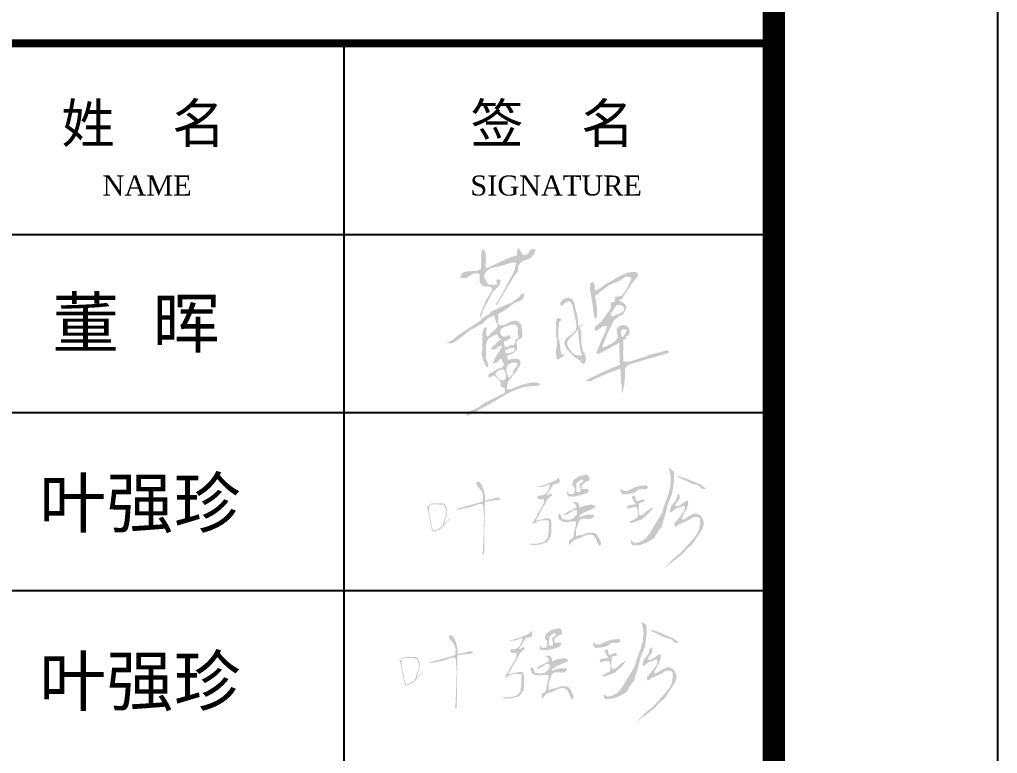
# Model space of a CAD drawing. Extents: x 962303 to 1579583, y -174742 to 224716.
# Drawn here: x 1404262 to 1408633, y 150000 to 153280 of the extents above; entities that cross this region are included whole.
import ezdxf

# ---------------------------------------------------------------- set-up
doc = ezdxf.new("R2010")
doc.units = 0
doc.header["$LTSCALE"] = 1000
doc.header["$MEASUREMENT"] = 0
for name, color, linetype in [('HATCH', 254, 'Continuous'), ('PUB_TEXT', 7, 'Continuous'), ('PUB_TITLE', 4, 'Continuous')]:
    doc.layers.add(name, color=color, linetype=linetype)
doc.styles.add('GHF', font='times.ttf')
doc.styles.add('STYLE1', font='simhei.ttf', dxfattribs={"width": 0.8})

msp = doc.modelspace()

# ---------------------------------------------------------------- hatches: boundary and pattern name
at = {"layer": 'HATCH'}
h = msp.add_hatch(color=256, dxfattribs=at)
h.paths.add_polyline_path([(1406949.9, 151877.2), (1406955.8, 151858.8), (1406970.3, 151876.5), (1406976.9, 151892), (1406962.4, 151896.2), (1406953, 151890.6)], flags=16)
h.paths.add_polyline_path([(1406946.2, 152004), (1406930.9, 152004.6), (1406915, 151978.8), (1406905, 151965.2), (1406905, 151956.4), (1406913.8, 151954), (1406922, 151957.6), (1406932.9, 151962.2), (1406943.8, 151965.2), (1406957.4, 151974), (1406963.8, 151977.6), (1406963.8, 151991.1), (1406962.1, 151997)], flags=16)
h.paths.add_polyline_path([(1406848.2, 152073.3), (1406835.6, 152068.9), (1406831.8, 152098.2), (1406823.7, 152107.5), (1406813.8, 152100.6), (1406811.9, 152072.7), (1406816.3, 152049.7), (1406821.3, 152018.6), (1406825.6, 151993.7), (1406829.3, 151962), (1406833.1, 151943.3), (1406841.2, 151945.2), (1406843.7, 151959.5), (1406843.7, 151983.7), (1406841.8, 152001.8), (1406838.7, 152026), (1406834.9, 152039.1), (1406835.6, 152045.9), (1406900.9, 152095), (1406948.2, 152114.3), (1406973.1, 152131.7), (1406998, 152126.8), (1406989.9, 152102.5), (1406970, 152066.4), (1406953.2, 152044.7), (1406924.6, 152040.3), (1406922.1, 152017.9), (1406907.8, 152016.1), (1406904.6, 152001.1), (1406906.5, 151991.8), (1406882.2, 151956.4), (1406861.7, 151929), (1406834.9, 151907.2), (1406831.2, 151891.7), (1406842.4, 151889.2), (1406867.9, 151907.9), (1406887.8, 151911), (1406885.4, 151896.1), (1406843.7, 151800.3), (1406839.9, 151786.6), (1406854.2, 151786.6), (1406942.6, 151834.5), (1406945.7, 151736.7), (1406884.1, 151711.6), (1406803.8, 151672.9), (1406793.6, 151668), (1406803.2, 151663.9), (1406817.7, 151664.8), (1406862.9, 151687), (1406948, 151720.4), (1406951.1, 151660.7), (1406957, 151607.7), (1406964.8, 151645.3), (1406969.1, 151690.7), (1406969.1, 151721.2), (1406983.3, 151736.8), (1407046.4, 151756), (1407125.3, 151778.7), (1407158.6, 151787.9), (1407167.2, 151792.9), (1407160.1, 151799.3), (1407147.3, 151799.3), (1407123.8, 151792.2), (1407081.2, 151782.9), (1407057.8, 151773), (1407029.4, 151763.8), (1406999.6, 151753.8), (1406986.8, 151751), (1406961.2, 151750.3), (1406960.2, 151789.3), (1406961.2, 151826.9), (1406959.8, 151844), (1406971.2, 151852.5), (1406974.7, 151865.9), (1406984.7, 151868.1), (1406989.6, 151881.6), (1406988.2, 151897.9), (1406977.6, 151910.6), (1406962.7, 151914.9), (1406955.6, 151914.9), (1406945.6, 151910.6), (1406930.7, 151897.2), (1406933.6, 151878), (1406936.4, 151865.9), (1406936.4, 151856.7), (1406923.6, 151841.8), (1406906.6, 151830.5), (1406881.7, 151817.7), (1406868.2, 151813.4), (1406870.4, 151827.6), (1406897, 151891.3), (1406909.2, 151913.8), (1406918.9, 151934.5), (1406946, 151956.1), (1406959.4, 151961.1), (1406969.5, 151978.5), (1406975.9, 151997), (1406968.4, 152007.4), (1406958.5, 152016.1), (1406941.7, 152023), (1406956.2, 152034), (1406968.2, 152053), (1406986.2, 152079.9), (1407001.7, 152103.3), (1407010.6, 152114.5), (1407022.3, 152126.7), (1407026.5, 152136), (1407026.5, 152143.5), (1407019.4, 152151), (1407004, 152152.4), (1406981.1, 152149.1), (1406964.2, 152141.6), (1406947.4, 152134.2), (1406917.9, 152118.3), (1406901.1, 152108.4), (1406878.7, 152095.4), (1406859.9, 152081.8)])
h.paths.add_polyline_path([(1406758, 151896.3), (1406750.8, 151883.6), (1406730.1, 151863), (1406719.1, 151852), (1406711.4, 151839.9), (1406711.4, 151827.3), (1406715.8, 151814.1), (1406726.1, 151800.1), (1406733.7, 151789.7), (1406745.8, 151782.8), (1406765.2, 151778), (1406773.3, 151778), (1406774.4, 151783.8), (1406768.9, 151803.9), (1406767.5, 151813.4), (1406764.5, 151832.7), (1406763.5, 151838.5), (1406763.5, 151846.3), (1406761.8, 151858.2), (1406759.7, 151875.2), (1406759.7, 151885.8)], flags=16)
h.paths.add_polyline_path([(1406682.8, 151998.8), (1406688.4, 152002.7), (1406707.5, 152018.2), (1406721.9, 152021.3), (1406733.8, 152001.7), (1406742.1, 151963), (1406751.3, 151919.7), (1406751.3, 151904.7), (1406747.5, 151889.9), (1406732.9, 151875.6), (1406705.4, 151855.2), (1406696.6, 151832), (1406707.5, 151806.7), (1406729.2, 151784.6), (1406747.7, 151768.1), (1406769.9, 151754.1), (1406773.3, 151745.2), (1406784.6, 151741.4), (1406791.7, 151747.7), (1406794.2, 151763.5), (1406793, 151774.8), (1406788, 151786), (1406781.7, 151795.6), (1406777.5, 151810.2), (1406775, 151821.9), (1406773.8, 151835.2), (1406773.3, 151848.6), (1406773.3, 151866.5), (1406773.3, 151881.9), (1406769.2, 151897.3), (1406765.8, 151902.4), (1406774.2, 151910.7), (1406788.8, 151925.9), (1406768.6, 151911.4), (1406759.5, 151906.7), (1406759.2, 151927.4), (1406755, 151960.3), (1406749.6, 151977), (1406744.6, 152000.7), (1406742.1, 152013.3), (1406734.2, 152029.6), (1406717.4, 152036.9), (1406697.7, 152032.6), (1406691.2, 152028.8), (1406680.9, 152018.5), (1406679, 152007.5)])
h.paths.add_polyline_path([(1406676.2, 151838.8), (1406683.3, 151783.6), (1406694.6, 151785.7), (1406694.6, 151776.5), (1406680.3, 151766.7), (1406664.9, 151759.6), (1406661.8, 151771.8), (1406659.3, 151797.9), (1406664.9, 151827.6), (1406664.4, 151849.1), (1406660.8, 151865.9), (1406660.3, 151900.2), (1406660.3, 151924.8), (1406661.8, 151941.1), (1406672.1, 151946.2), (1406682.8, 151942.7), (1406680.8, 151931.4), (1406673.1, 151925.3), (1406673.1, 151910.9), (1406671.1, 151898.2), (1406670.5, 151875.1), (1406671.1, 151854.2)])
h.paths.add_polyline_path([(1406459.4, 151687.4), (1406452.5, 151679), (1406445.9, 151683.3), (1406444, 151689.6), (1406441.8, 151696.4), (1406439.6, 151703), (1406438.5, 151709.4), (1406438.5, 151713.9), (1406439.1, 151720.8), (1406440.1, 151725.7), (1406443.1, 151732.1), (1406445.5, 151735.9), (1406451, 151739.8), (1406456.9, 151743.2), (1406462.8, 151745.5), (1406474.2, 151746.4), (1406477.4, 151746.4), (1406482.4, 151745.1), (1406485.3, 151743.6), (1406488.4, 151738.3), (1406486.3, 151733.5), (1406483.5, 151727.8), (1406478.4, 151722.8), (1406473.4, 151716.5), (1406468.4, 151706.5), (1406468.4, 151700.1), (1406467.3, 151695.3)], flags=16)
h.paths.add_polyline_path([(1406431, 151709.4), (1406426, 151716), (1406409.5, 151714.7), (1406402.3, 151709.4), (1406394.8, 151705), (1406390.1, 151700), (1406392, 151690.4), (1406395.7, 151684.7), (1406401.6, 151676.3), (1406410.1, 151670.4), (1406425.4, 151666.6), (1406430.7, 151670.1), (1406435.4, 151677.6), (1406436.3, 151687.2), (1406435.7, 151696.3)], flags=16)
h.paths.add_polyline_path([(1406462.5, 151812.1), (1406454.6, 151810.7), (1406440.9, 151805.8), (1406434.3, 151802.3), (1406433.5, 151796.8), (1406435.1, 151788.3), (1406443.9, 151787.2), (1406454, 151789.4), (1406465.2, 151793.5), (1406474.8, 151800.9), (1406475.7, 151809.7), (1406470.4, 151812.9)], flags=16)
h.paths.add_polyline_path([(1406428.1, 151862.1), (1406425.9, 151864.1), (1406416.6, 151867.3), (1406409.6, 151880.4), (1406412.4, 151888.3), (1406419, 151900.9), (1406435.3, 151908.3), (1406453, 151914.4), (1406465.6, 151916.7), (1406479.5, 151915.9), (1406485.2, 151910.1), (1406490.8, 151902.2), (1406489.3, 151890.4), (1406489.3, 151878.7), (1406491.2, 151868.9), (1406491.7, 151861.2), (1406491, 151856.9), (1406483.8, 151851.8), (1406479.7, 151845.8), (1406477.8, 151839.4), (1406475.9, 151832.6), (1406473.7, 151827.8), (1406471.3, 151823.3), (1406458.8, 151826.2), (1406457.2, 151826.2), (1406444.4, 151816.1), (1406438.2, 151816.1), (1406432.4, 151817.5), (1406429.3, 151824), (1406427.2, 151830.7), (1406427.6, 151836.7), (1406430, 151843), (1406433.2, 151843), (1406446.8, 151849), (1406450.7, 151851.6), (1406456.1, 151855.3), (1406456, 151859.7), (1406455.5, 151863.3), (1406453.1, 151868.1), (1406449.7, 151868.4), (1406446.1, 151868.4), (1406440.8, 151866.5), (1406433.6, 151862.1)], flags=16)
h.paths.add_polyline_path([(1406327.5, 151943.5), (1406324.3, 151935.6), (1406225.2, 151870.3), (1406198.8, 151848.5), (1406169.7, 151834.6), (1406196.2, 151832), (1406239.1, 151861.7), (1406273.5, 151889.4), (1406333.6, 151922.4), (1406354.7, 151944.2), (1406381.2, 151956.1), (1406384.5, 151956.1), (1406393.7, 151923.8), (1406401, 151912.5), (1406390.4, 151895.4), (1406366.6, 151876.2), (1406357.4, 151864.3), (1406351.4, 151863.7), (1406347.5, 151880.2), (1406350.8, 151895.4), (1406348.1, 151905.9), (1406336.9, 151898), (1406330.3, 151875.6), (1406330.3, 151853.1), (1406330.3, 151827.4), (1406331, 151805.6), (1406327, 151788.4), (1406333.6, 151756.1), (1406350.8, 151725.7), (1406356.7, 151725.7), (1406357.4, 151738.9), (1406351.4, 151753.4), (1406347.5, 151767.9), (1406346.8, 151792.4), (1406346.8, 151805.6), (1406346.8, 151829.3), (1406352.8, 151843.9), (1406361.3, 151855.7), (1406380.5, 151866.3), (1406395.7, 151874.2), (1406399.1, 151867.7), (1406402.9, 151860.4), (1406408.3, 151853.8), (1406413.5, 151852.4), (1406406.3, 151845.2), (1406397, 151836.6), (1406387.8, 151826.7), (1406373.2, 151815.5), (1406368, 151806.9), (1406387.1, 151803.6), (1406401, 151816.8), (1406418.2, 151824.1), (1406418.2, 151818.1), (1406404.3, 151792.4), (1406395.7, 151781.8), (1406385.8, 151763.3), (1406379.8, 151750.8), (1406377.2, 151742.2), (1406395.7, 151746.8), (1406410.9, 151763.3), (1406415.5, 151763.3), (1406428.1, 151738.9), (1406419.5, 151724.4), (1406409.9, 151722.3), (1406391.6, 151714.3), (1406370.6, 151701), (1406363.4, 151698.7), (1406356.5, 151688), (1406359.6, 151680), (1406368.7, 151681.2), (1406379.8, 151688.4), (1406383.6, 151690.3), (1406393.9, 151678.9), (1406406.5, 151668.2), (1406412.2, 151659), (1406412.2, 151641.1), (1406422.9, 151635.4), (1406429.6, 151632.8), (1406433.9, 151620.8), (1406428.6, 151610.7), (1406333.3, 151562.4), (1406316.8, 151548.1), (1406281.3, 151532.3), (1406261, 151520.2), (1406261, 151507.4), (1406291.1, 151521.7), (1406368.8, 151563.9), (1406424.6, 151597.1), (1406443.4, 151608.4), (1406463.8, 151617.4), (1406487.9, 151628), (1406506.7, 151634), (1406518.8, 151638.5), (1406524.1, 151638.5), (1406558.7, 151642.3), (1406584.4, 151643), (1406588.4, 151647.1), (1406587, 151653.3), (1406580.2, 151655.7), (1406571.1, 151657.6), (1406559, 151658.4), (1406550.9, 151657.8), (1406530.4, 151653.5), (1406519.3, 151650.1), (1406513.4, 151648.9), (1406498.5, 151643.9), (1406488.8, 151640), (1406483, 151637.6), (1406476.9, 151635.2), (1406475.1, 151634.5), (1406469.9, 151632.2), (1406463.2, 151629.6), (1406455.2, 151627.5), (1406448.5, 151627.5), (1406440.5, 151627.5), (1406440.7, 151634.6), (1406442.1, 151646.1), (1406443.7, 151652.5), (1406447.1, 151660.8), (1406450.9, 151668), (1406459.4, 151677.7), (1406466.1, 151687.2), (1406482.2, 151706.1), (1406490.4, 151719.7), (1406492.6, 151724.7), (1406498.6, 151732.2), (1406501.2, 151742.6), (1406500.1, 151753.3), (1406497.2, 151760.1), (1406484, 151763.4), (1406475.7, 151764.1), (1406458.2, 151761.6), (1406448.5, 151759.1), (1406443.9, 151760.9), (1406442.1, 151772.3), (1406442.4, 151778.4), (1406444.2, 151780.9), (1406454.6, 151781.3), (1406464, 151786.1), (1406478.2, 151797.5), (1406483.9, 151802.1), (1406487.2, 151810.1), (1406486, 151822.7), (1406483.6, 151834.6), (1406483.6, 151838.2), (1406491.7, 151849.8), (1406500.8, 151853.7), (1406509.5, 151858.3), (1406509.9, 151881.6), (1406506.3, 151905.3), (1406504.4, 151916), (1406496.9, 151924.4), (1406491, 151930), (1406482.6, 151934.2), (1406479, 151934.2), (1406457, 151930), (1406445.3, 151923.1), (1406431.3, 151915.7), (1406417.3, 151913.7), (1406410.5, 151913.7), (1406399.8, 151920.9), (1406402.5, 151941.6), (1406401.4, 151961.2), (1406407.5, 151968.2), (1406416.5, 151971.4), (1406448.4, 151992.1), (1406471.8, 152011.8), (1406491.5, 152019.1), (1406508.9, 152026.9), (1406514.4, 152036.5), (1406518.1, 152049.8), (1406514.9, 152055.7), (1406503.4, 152051.2), (1406497, 152042), (1406492.4, 152036), (1406481.4, 152029.2), (1406461.7, 152015.4), (1406439.3, 152005.8), (1406417.7, 151996.7), (1406396.2, 151986.6), (1406373.3, 151976.5), (1406361.8, 151962.8), (1406351.3, 151958.2), (1406339.8, 151950.9), (1406335.2, 151946.3)])
h.paths.add_polyline_path([(1406259.4, 152124.6), (1406251.1, 152124.9), (1406234.2, 152124.9), (1406234.2, 152132.6), (1406240.7, 152147.1), (1406258.4, 152154), (1406308.7, 152156.9), (1406324.4, 152163.8), (1406325.4, 152188.4), (1406326.4, 152204.2), (1406324.4, 152221.9), (1406327.4, 152244.6), (1406336.3, 152254.4), (1406347.1, 152234.7), (1406347.1, 152203.2), (1406345.1, 152181.5), (1406347.1, 152167.8), (1406421, 152201.2), (1406440.7, 152211.1), (1406467.4, 152220.9), (1406486.1, 152226.9), (1406486.1, 152246.5), (1406494.9, 152259.4), (1406503.8, 152240.6), (1406516.6, 152225.9), (1406535.4, 152232.8), (1406544.2, 152250.5), (1406562, 152254.4), (1406568.9, 152250.5), (1406562, 152230.8), (1406543.2, 152211.1), (1406507.8, 152199.3), (1406492, 152180.6), (1406490, 152155), (1406476.2, 152136.2), (1406429.9, 152061.4), (1406396.4, 152005.2), (1406390.5, 152000.8), (1406393, 152009.6), (1406426.5, 152067.2), (1406453.1, 152117.2), (1406473.4, 152155.8), (1406477.2, 152170.4), (1406482.9, 152193.1), (1406464.5, 152194.4), (1406429.1, 152183), (1406403.1, 152176.1), (1406365.8, 152167.8), (1406351.8, 152155.2), (1406340.4, 152142.5), (1406340.4, 152125.4), (1406348.7, 152110.2), (1406356.3, 152097), (1406377.2, 152094.4), (1406382.2, 152093.8), (1406396.8, 152096.3), (1406393.3, 152116.5), (1406405.1, 152118.6), (1406412.6, 152112.8), (1406410.1, 152097.6), (1406398.1, 152083), (1406378.4, 152063.4), (1406367, 152045.1), (1406355, 152017.9), (1406336, 151985.6), (1406329.7, 151962.8), (1406322.7, 151947.6), (1406320.2, 151959.7), (1406346.1, 152023.6), (1406374, 152069.1), (1406371.5, 152084.3), (1406352.5, 152087.5), (1406335.4, 152088.1), (1406322.7, 152099.5), (1406318.3, 152107.7), (1406319.5, 152125.4), (1406319.5, 152140.6), (1406306.2, 152145.1), (1406293.6, 152145.1), (1406275.2, 152135.6), (1406268.2, 152130.5)])
h = msp.add_hatch(color=256, dxfattribs=at)
h.paths.add_polyline_path([(1406581.6, 151190.4), (1406584, 151189.9), (1406595.5, 151190.2), (1406606.3, 151193), (1406620.3, 151198.5), (1406626.3, 151200.3), (1406631.2, 151200.2), (1406633.7, 151194.1), (1406629.2, 151185), (1406625.7, 151178.4), (1406620.2, 151167), (1406615, 151161.8), (1406608.7, 151156.9), (1406600.4, 151153.4), (1406592.4, 151152.4), (1406578.8, 151151), (1406576.4, 151143.7), (1406585.1, 151135), (1406605.6, 151136.4), (1406606.2, 151127.7), (1406605.2, 151116.6), (1406598.6, 151103), (1406590.3, 151090.5), (1406580.9, 151075.6), (1406574.3, 151060.7), (1406565.9, 151046.8), (1406557.2, 151034.9), (1406554.8, 151024.5), (1406568, 151030.1), (1406581.2, 151038.1), (1406591, 151040.9), (1406612.5, 151040.9), (1406617, 151041.2), (1406626.4, 151041.2), (1406629.4, 151036.7), (1406628.1, 151024.9), (1406628.1, 151001.7), (1406628.1, 150990.3), (1406625, 150977.6), (1406622, 150960.6), (1406608.9, 150947), (1406595.7, 150941.8), (1406575.6, 150937), (1406561.6, 150937), (1406542.8, 150937), (1406550.7, 150931.7), (1406567.3, 150931.7), (1406584.8, 150933.1), (1406618.5, 150942.2), (1406625.9, 150951.9), (1406631.2, 150960.2), (1406637.3, 150969.8), (1406639.9, 150992.1), (1406639.9, 151024.9), (1406639, 151033.6), (1406637.3, 151042.8), (1406634.2, 151048.9), (1406619.8, 151050.7), (1406613.2, 151050.2), (1406598.4, 151045.8), (1406586.5, 151044.1), (1406578.7, 151041.5), (1406569, 151039.7), (1406573.4, 151048), (1406580.4, 151059.4), (1406591.4, 151079.9), (1406610.2, 151111.8), (1406616.3, 151122.8), (1406621.5, 151134.1), (1406625.5, 151138.5), (1406634.7, 151148.1), (1406640.4, 151151.2), (1406642.5, 151155.1), (1406640.4, 151161.2), (1406632.5, 151161.2), (1406628.1, 151156.9), (1406619.8, 151152.1), (1406618, 151155.1), (1406629.5, 151172.5), (1406643.4, 151194.2), (1406648, 151202.4), (1406662.2, 151205.2), (1406672.4, 151207.7), (1406675.2, 151209.8), (1406676.7, 151220), (1406674.5, 151227.8), (1406669.6, 151233.8), (1406666, 151226.7), (1406657.2, 151219), (1406650.8, 151216.1), (1406639.2, 151211.9), (1406626.8, 151205.9), (1406610.9, 151201.3), (1406595.8, 151196.9), (1406574.2, 151191.8), (1406575, 151191.6), (1406575.9, 151191.3), (1406576.8, 151191.1), (1406578.8, 151190.7), (1406579.5, 151190.7)])
h.paths.add_polyline_path([(1406217.3, 151093.4), (1406219.9, 151094.4), (1406280, 151110.9), (1406318.8, 151121.5), (1406333.1, 151126.8), (1406333.1, 151138.6), (1406333.7, 151155.1), (1406329, 151168), (1406324.8, 151175.7), (1406317.2, 151185.7), (1406311.1, 151193.6), (1406305.4, 151200.4), (1406303.6, 151209.8), (1406307.7, 151215.7), (1406320.1, 151211), (1406327.8, 151201), (1406335.4, 151182.7), (1406338.4, 151171), (1406342.4, 151154.9), (1406342.4, 151135), (1406342.5, 151129.7), (1406366.1, 151135), (1406379.9, 151138.1), (1406393.2, 151142.7), (1406407.3, 151142.7), (1406412, 151135), (1406395, 151131.5), (1406362.5, 151128), (1406343.7, 151125), (1406341.9, 151113.3), (1406339, 150889.5), (1406330.7, 150889.5), (1406333.1, 150903.6), (1406335.7, 150954.2), (1406336.8, 151004.6), (1406338.4, 151049.2), (1406336.5, 151080.2), (1406335.9, 151092.7), (1406334.5, 151107.6), (1406330.7, 151113.7), (1406322.6, 151114.6), (1406311.9, 151112.7), (1406302.2, 151109.4), (1406285.7, 151103.7), (1406266.4, 151098), (1406244.8, 151094.6), (1406225.6, 151089.7), (1406219.8, 151090.9), (1406217.6, 151092.6)])
h.paths.add_polyline_path([(1407198.7, 151142.1), (1407202.4, 151154.5), (1407208.6, 151161.3), (1407213.6, 151150.8), (1407213, 151137.8), (1407201.2, 151124.2), (1407192.5, 151107.4), (1407201.8, 151103.7), (1407217.9, 151111.2), (1407241.5, 151128.5), (1407248.9, 151131.6), (1407251.4, 151113.6), (1407247.1, 151101.3), (1407242.1, 151089.5), (1407232.2, 151072.8), (1407221, 151048.6), (1407227.2, 151043), (1407252, 151058.5), (1407281.2, 151073.4), (1407301, 151066.6), (1407311.6, 151057.3), (1407320.2, 151037.4), (1407320.2, 151020.7), (1407314, 151002.7), (1407297.9, 150976.1), (1407283, 150956.3), (1407270, 150934), (1407247.1, 150916), (1407224.7, 150890.6), (1407198.7, 150870.2), (1407178.1, 150854), (1407140.4, 150824.3), (1407182.6, 150868.3), (1407216.1, 150894.9), (1407247.1, 150929.6), (1407265.7, 150950.1), (1407291.1, 150981.1), (1407300.4, 151003.4), (1407304.1, 151026.3), (1407303.5, 151049.2), (1407293.6, 151056.6), (1407271.9, 151054.8), (1407255.7, 151043.6), (1407244.6, 151038.7), (1407216.7, 151026.3), (1407204.8, 151021), (1407200.6, 151015.8), (1407190.6, 151013.3), (1407188.5, 151021.9), (1407188.5, 151026.3), (1407196.8, 151036.8), (1407206.1, 151049.2), (1407214.2, 151056.6), (1407220.4, 151067.2), (1407230.9, 151080.2), (1407235.9, 151093.2), (1407235.9, 151106.2), (1407229.1, 151106.2), (1407221, 151103.7), (1407217.3, 151100.6), (1407195.6, 151093.8), (1407182, 151082.7), (1407175, 151077), (1407168.9, 151078.9), (1407170.8, 151092.6), (1407175.1, 151105), (1407186.3, 151119.2), (1407195.1, 151130.4)])
h.paths.add_polyline_path([(1407215.5, 151229.8), (1407196.5, 151242.7), (1407214, 151237.4), (1407235.6, 151230.8), (1407267.3, 151217.6), (1407308.7, 151200.4), (1407331.1, 151181.9), (1407313.6, 151181.9), (1407301.5, 151194.1), (1407287.8, 151200.2), (1407262.7, 151207), (1407243.7, 151216.9)])
h.paths.add_polyline_path([(1407186.6, 151260.2), (1407164.6, 151276.9), (1407172.9, 151235.9), (1407172.9, 151212.3), (1407170.7, 151188), (1407160, 151152.3), (1407150.9, 151127.2), (1407139.8, 151096.8), (1407135.7, 151077.8), (1407119.7, 151050.5), (1407098.4, 151017), (1407085.5, 150994.2), (1407063.4, 150963.1), (1407052.8, 150954.7), (1407033.8, 150944.1), (1407011.7, 150940.3), (1406995, 150952.4), (1406995, 150943.3), (1407001.1, 150929.6), (1407015.5, 150929.6), (1407036.1, 150931.1), (1407058.9, 150939.5), (1407093.1, 150957.7), (1407100.7, 150964.6), (1407116.7, 150992.7), (1407131.9, 151012.5), (1407151.7, 151077.8), (1407157.7, 151106.7), (1407169.1, 151136.3), (1407179, 151159.1), (1407183.6, 151188.8), (1407186.6, 151209.3), (1407188.2, 151233.6)])
h.paths.add_polyline_path([(1407017.6, 151113.6), (1407008.9, 151124.3), (1407006.8, 151132.4), (1407000.1, 151140.5), (1407000.1, 151147.8), (1407013.6, 151151.9), (1407016.2, 151135.1), (1407023, 151126.3), (1407036.4, 151131.7), (1407049.9, 151136.4), (1407057.9, 151127), (1407048.5, 151123), (1407038.4, 151121), (1407032.4, 151118.3), (1407029.7, 151101.5), (1407029, 151078.7), (1407031.7, 151067.9), (1407035.7, 151063.2), (1407038.4, 151063.2), (1407050.5, 151067.9), (1407066, 151082.7), (1407086.2, 151096.8), (1407091.5, 151101.5), (1407091.5, 151094.1), (1407084.1, 151084.7), (1407072, 151071.3), (1407054.6, 151055.1), (1407046.5, 151047.7), (1407031.7, 151041.7), (1407004.8, 151031.6), (1406998.8, 151031.6), (1406988.7, 151031.6), (1406990.7, 151037.7), (1407000.8, 151040.4), (1407010.2, 151046.4), (1407022.3, 151051.8), (1407025.7, 151060.5), (1407027, 151074), (1407023, 151093.4), (1407016.9, 151102.2), (1407008.2, 151100.1), (1407002.9, 151098.9), (1406990.7, 151096.8), (1406980.6, 151092.8), (1406977.7, 151100.2), (1406980.6, 151106.9), (1406990.7, 151110.2), (1406999.4, 151110.2), (1407008.2, 151113.6)])
h.paths.add_polyline_path([(1407019.6, 151172), (1407010.2, 151165.3), (1406989.4, 151160.6), (1406964.5, 151157.9), (1406957.8, 151157.9), (1406948.4, 151170.7), (1406947.7, 151182.8), (1406960.5, 151174.7), (1406975.2, 151172), (1406994.7, 151180.1), (1407011.5, 151188.8), (1407035.1, 151195.5), (1407066, 151198.2), (1407072, 151186.8), (1407060.1, 151180.5), (1407048.5, 151180.5), (1407033.7, 151182.1)])
h.paths.add_polyline_path([(1406696.1, 151067.5), (1406698.6, 151063.6), (1406721.2, 151074), (1406735.6, 151085.1), (1406749.9, 151087.8), (1406754.1, 151081.9), (1406754.1, 151069.8), (1406741.4, 151054.4), (1406729.2, 151045.9), (1406717.5, 151043.8), (1406689.5, 151046.5), (1406683.6, 151059.2), (1406678.9, 151070.3), (1406669.9, 151070.3), (1406669.9, 151060.2), (1406673, 151047.5), (1406683.1, 151039.6), (1406692.1, 151034.8), (1406716, 151034.8), (1406729.7, 151037.5), (1406749.3, 151035.9), (1406749.3, 151025.3), (1406748.3, 151018.9), (1406745.6, 151007.8), (1406739.3, 150980.8), (1406739.3, 150970.2), (1406731.3, 150959.1), (1406718.1, 150952.8), (1406718.1, 150941.1), (1406718.1, 150930.5), (1406728.7, 150940.6), (1406740.3, 150953.3), (1406758.9, 150959.1), (1406774.8, 150965.5), (1406788.5, 150973.4), (1406807.1, 150978.2), (1406817.7, 150978.2), (1406828.3, 150973.4), (1406837.8, 150960.7), (1406843.6, 150943.8), (1406847.9, 150935.8), (1406854.7, 150927.4), (1406862, 150933.3), (1406861.6, 150941.7), (1406856.9, 150953.3), (1406850.5, 150965.5), (1406845.2, 150975.5), (1406841, 150980.3), (1406829.3, 150986.1), (1406816.6, 150986.1), (1406803.4, 150986.1), (1406781.1, 150978.2), (1406760.4, 150973.9), (1406749.9, 150969.7), (1406749.9, 150985.6), (1406749.9, 150999.9), (1406759.4, 151025.8), (1406763.1, 151037.5), (1406774.8, 151048.6), (1406783.8, 151049.1), (1406804.4, 151048.1), (1406812.9, 151048.1), (1406823, 151051.2), (1406831.4, 151059.2), (1406831.4, 151063.9), (1406824.5, 151067.1), (1406816.1, 151067.1), (1406804.4, 151067.1), (1406790.6, 151065), (1406778.5, 151060.2), (1406765.7, 151057.1), (1406763.1, 151059.7), (1406773.2, 151069.2), (1406790.1, 151078.8), (1406819.8, 151090.9), (1406833.5, 151097.3), (1406836.7, 151104.2), (1406832.5, 151108.4), (1406818.7, 151112.6), (1406816.6, 151112.6), (1406786.4, 151106.8), (1406772.6, 151102.6), (1406764.7, 151097.3), (1406764.7, 151106.3), (1406761, 151116.9), (1406754.6, 151122.7), (1406745.1, 151123.2), (1406734.5, 151123.2), (1406744, 151114.8), (1406750.2, 151109.3), (1406751.4, 151099.4), (1406744, 151094.6), (1406728.1, 151086.7), (1406710.7, 151078.8), (1406699, 151069.8)])
h.paths.add_polyline_path([(1406783.3, 151221), (1406774, 151224.3), (1406758.7, 151213.6), (1406751.2, 151205.7), (1406751.2, 151196.5), (1406751.2, 151182.5), (1406751.2, 151170), (1406759.6, 151167.7), (1406767.5, 151168.2), (1406770.3, 151182.1), (1406766.1, 151191.4), (1406766.1, 151203.9), (1406776.8, 151210.8)], flags=16)
h.paths.add_polyline_path([(1406732.2, 151158.9), (1406738.8, 151159.7), (1406744.6, 151177), (1406742.4, 151188.6), (1406732.3, 151200.9), (1406736.6, 151220.3), (1406764.8, 151239.8), (1406795.2, 151245.6), (1406806.7, 151241.3), (1406811.1, 151220.3), (1406793.7, 151213.9), (1406774.9, 151198), (1406774.9, 151181.4), (1406802.4, 151181.4), (1406807.4, 151175.6), (1406803.8, 151168.4), (1406796.6, 151162.6), (1406768.4, 151153.2), (1406745.3, 151148.9), (1406730.8, 151146.7), (1406712.8, 151150.3), (1406709.2, 151163.3), (1406709.2, 151169.1), (1406714.6, 151168.6), (1406714.6, 151163.1), (1406719.7, 151158.9)])
h.paths.add_polyline_path([(1406081.7, 151106.1), (1406084.1, 151099.6), (1406089.5, 151079.1), (1406092.4, 151064.1), (1406095.4, 151046.6), (1406099.7, 151022.4), (1406106.7, 150994.5), (1406111, 150992.2), (1406118.3, 150990.2), (1406146.2, 151004.8), (1406161.1, 151019.7), (1406167.1, 151030.3), (1406183.4, 151043.2), (1406188.7, 151051.5), (1406181.9, 151046.7), (1406178.9, 151042), (1406168.6, 151035.8), (1406165.2, 151031.4), (1406159.7, 151027.3), (1406163.1, 151040.1), (1406169.1, 151055.2), (1406172.9, 151066.7), (1406174, 151077.6), (1406173.1, 151092.3), (1406167.6, 151105.1), (1406165.7, 151111.7), (1406159, 151116.6), (1406148.2, 151118.1), (1406131.8, 151118.1), (1406119.2, 151118.3), (1406100, 151115.3), (1406090.2, 151108.5), (1406088.8, 151103.9), (1406087.7, 151102.8), (1406084.5, 151103.9)])
h.paths.add_polyline_path([(1406099.1, 151111.5), (1406091.4, 151102.5), (1406094, 151071), (1406098.5, 151049.1), (1406102.3, 151027.2), (1406107.5, 151004.7), (1406115.9, 150993.1), (1406146.8, 151011.1), (1406154.5, 151021.4), (1406157.1, 151037.5), (1406170, 151066.5), (1406170.6, 151085.1), (1406159, 151110.9), (1406117.2, 151113.5)], flags=16)
h = msp.add_hatch(color=256, dxfattribs=at)
h.paths.add_polyline_path([(1406459.2, 150503.7), (1406461.6, 150503.2), (1406473.1, 150503.5), (1406483.9, 150506.3), (1406497.9, 150511.8), (1406503.9, 150513.5), (1406508.8, 150513.5), (1406511.3, 150507.3), (1406506.8, 150498.3), (1406503.4, 150491.7), (1406497.8, 150480.2), (1406492.6, 150475), (1406486.3, 150470.2), (1406478, 150466.7), (1406470, 150465.6), (1406456.4, 150464.3), (1406454, 150457), (1406462.7, 150448.3), (1406483.2, 150449.7), (1406483.8, 150440.9), (1406482.8, 150429.9), (1406476.2, 150416.3), (1406467.9, 150403.8), (1406458.5, 150388.9), (1406451.9, 150373.9), (1406443.6, 150360), (1406434.9, 150348.2), (1406432.4, 150337.8), (1406445.6, 150343.4), (1406458.9, 150351.3), (1406468.6, 150354.1), (1406490.1, 150354.1), (1406494.7, 150354.5), (1406504, 150354.5), (1406507, 150349.9), (1406505.7, 150338.1), (1406505.7, 150315), (1406505.7, 150303.6), (1406502.7, 150290.9), (1406499.6, 150273.9), (1406486.5, 150260.3), (1406473.4, 150255.1), (1406453.2, 150250.3), (1406439.2, 150250.3), (1406420.4, 150250.3), (1406428.3, 150245), (1406444.9, 150245), (1406462.4, 150246.3), (1406496.1, 150255.5), (1406503.5, 150265.1), (1406508.8, 150273.4), (1406514.9, 150283), (1406517.5, 150305.3), (1406517.5, 150338.1), (1406516.7, 150346.9), (1406514.9, 150356), (1406511.8, 150362.2), (1406497.4, 150363.9), (1406490.8, 150363.5), (1406476, 150359.1), (1406464.2, 150357.4), (1406456.3, 150354.7), (1406446.7, 150353), (1406451, 150361.3), (1406458, 150372.7), (1406469, 150393.2), (1406487.8, 150425.1), (1406493.9, 150436), (1406499.2, 150447.4), (1406503.1, 150451.8), (1406512.3, 150461.4), (1406518, 150464.5), (1406520.2, 150468.4), (1406518, 150474.5), (1406510.1, 150474.5), (1406505.7, 150470.1), (1406497.4, 150465.3), (1406495.6, 150468.4), (1406507.1, 150485.7), (1406521, 150507.5), (1406525.6, 150515.6), (1406539.8, 150518.5), (1406550, 150520.9), (1406552.9, 150523), (1406554.3, 150533.3), (1406552.1, 150541.1), (1406547.2, 150547.1), (1406543.7, 150540), (1406534.8, 150532.2), (1406528.5, 150529.4), (1406516.8, 150525.2), (1406504.4, 150519.2), (1406488.5, 150514.6), (1406473.4, 150510.2), (1406451.9, 150505.1), (1406452.6, 150504.8), (1406453.5, 150504.6), (1406454.4, 150504.3), (1406456.4, 150503.9), (1406457.1, 150503.9)])
h.paths.add_polyline_path([(1406094.9, 150406.6), (1406097.5, 150407.7), (1406157.7, 150424.2), (1406196.4, 150434.8), (1406210.7, 150440.1), (1406210.7, 150451.8), (1406211.3, 150468.3), (1406206.6, 150481.3), (1406202.4, 150488.9), (1406194.8, 150499), (1406188.8, 150506.8), (1406183, 150513.7), (1406181.2, 150523.1), (1406185.4, 150529), (1406197.7, 150524.3), (1406205.4, 150514.3), (1406213.1, 150496), (1406216, 150484.2), (1406220, 150468.2), (1406220, 150448.3), (1406220.1, 150443), (1406243.7, 150448.3), (1406257.5, 150451.4), (1406270.8, 150456), (1406285, 150456), (1406289.7, 150448.3), (1406272.6, 150444.8), (1406240.2, 150441.2), (1406221.3, 150438.3), (1406219.5, 150426.5), (1406216.6, 150202.7), (1406208.3, 150202.7), (1406210.7, 150216.9), (1406213.3, 150267.5), (1406214.5, 150317.8), (1406216, 150362.5), (1406214.1, 150393.5), (1406213.5, 150406), (1406212.1, 150420.9), (1406208.3, 150426.9), (1406200.2, 150427.9), (1406189.5, 150426), (1406179.8, 150422.6), (1406163.4, 150417), (1406144, 150411.3), (1406122.5, 150407.9), (1406103.3, 150403), (1406097.4, 150404.1), (1406095.2, 150405.9)])
h.paths.add_polyline_path([(1407076.3, 150455.4), (1407080, 150467.8), (1407086.2, 150474.6), (1407091.2, 150464.1), (1407090.6, 150451.1), (1407078.8, 150437.4), (1407070.1, 150420.7), (1407079.4, 150417), (1407095.5, 150424.4), (1407119.1, 150441.8), (1407126.5, 150444.9), (1407129, 150426.9), (1407124.7, 150414.5), (1407119.7, 150402.7), (1407109.8, 150386), (1407098.6, 150361.9), (1407104.8, 150356.3), (1407129.6, 150371.8), (1407158.8, 150386.6), (1407178.6, 150379.8), (1407189.2, 150370.5), (1407197.8, 150350.7), (1407197.8, 150334), (1407191.6, 150316), (1407175.5, 150289.4), (1407160.6, 150269.5), (1407147.6, 150247.2), (1407124.7, 150229.3), (1407102.4, 150203.9), (1407076.3, 150183.4), (1407055.8, 150167.3), (1407018, 150137.6), (1407060.2, 150181.6), (1407093.7, 150208.2), (1407124.7, 150242.9), (1407143.3, 150263.3), (1407168.7, 150294.3), (1407178, 150316.6), (1407181.7, 150339.6), (1407181.1, 150362.5), (1407171.2, 150369.9), (1407149.5, 150368.1), (1407133.4, 150356.9), (1407122.2, 150351.9), (1407094.3, 150339.6), (1407082.4, 150334.3), (1407078.2, 150329), (1407068.3, 150326.5), (1407066.1, 150335.1), (1407066.1, 150339.6), (1407074.5, 150350.1), (1407083.8, 150362.5), (1407091.8, 150369.9), (1407098, 150380.4), (1407108.6, 150393.5), (1407113.5, 150406.5), (1407113.5, 150419.5), (1407106.7, 150419.5), (1407098.6, 150417), (1407094.9, 150413.9), (1407073.2, 150407.1), (1407059.6, 150395.9), (1407052.6, 150390.2), (1407046.6, 150392.2), (1407048.4, 150405.8), (1407052.8, 150418.2), (1407063.9, 150432.5), (1407072.7, 150443.7)])
h.paths.add_polyline_path([(1407093.2, 150543.1), (1407074.1, 150556), (1407091.6, 150550.7), (1407113.2, 150544.1), (1407144.9, 150530.9), (1407186.3, 150513.6), (1407208.7, 150495.2), (1407191.3, 150495.2), (1407179.1, 150507.4), (1407165.4, 150513.4), (1407140.3, 150520.3), (1407121.3, 150530.2)])
h.paths.add_polyline_path([(1407064.3, 150573.5), (1407042.2, 150590.2), (1407050.6, 150549.2), (1407050.6, 150525.6), (1407048.3, 150501.3), (1407037.6, 150465.6), (1407028.5, 150440.5), (1407017.4, 150410), (1407013.3, 150391.1), (1406997.3, 150363.7), (1406976, 150330.3), (1406963.1, 150307.5), (1406941.1, 150276.3), (1406930.4, 150268), (1406911.4, 150257.3), (1406889.3, 150253.5), (1406872.6, 150265.7), (1406872.6, 150256.6), (1406878.7, 150242.9), (1406893.1, 150242.9), (1406913.7, 150244.4), (1406936.5, 150252.8), (1406970.7, 150271), (1406978.3, 150277.8), (1406994.3, 150306), (1407009.5, 150325.7), (1407029.3, 150391.1), (1407035.4, 150420), (1407046.8, 150449.6), (1407056.7, 150472.4), (1407061.2, 150502), (1407064.3, 150522.6), (1407065.8, 150546.9)])
h.paths.add_polyline_path([(1406895.2, 150426.9), (1406886.5, 150437.6), (1406884.5, 150445.7), (1406877.7, 150453.7), (1406877.7, 150461.1), (1406891.2, 150465.1), (1406893.9, 150448.3), (1406900.6, 150439.6), (1406914, 150445), (1406927.5, 150449.7), (1406935.5, 150440.3), (1406926.1, 150436.3), (1406916, 150434.2), (1406910, 150431.6), (1406907.3, 150414.8), (1406906.6, 150391.9), (1406909.3, 150381.2), (1406913.4, 150376.5), (1406916, 150376.5), (1406928.1, 150381.2), (1406943.6, 150396), (1406963.8, 150410.1), (1406969.2, 150414.8), (1406969.2, 150407.4), (1406961.8, 150398), (1406949.7, 150384.5), (1406932.2, 150368.4), (1406924.1, 150360.9), (1406909.3, 150355), (1406882.4, 150344.9), (1406876.4, 150344.9), (1406866.3, 150344.9), (1406868.3, 150350.9), (1406878.4, 150353.6), (1406887.8, 150359.7), (1406899.9, 150365.1), (1406903.3, 150373.8), (1406904.6, 150387.2), (1406900.6, 150406.7), (1406894.5, 150415.4), (1406885.8, 150413.4), (1406880.5, 150412.2), (1406868.3, 150410.1), (1406858.2, 150406), (1406855.3, 150413.4), (1406858.2, 150420.1), (1406868.3, 150423.5), (1406877.1, 150423.5), (1406885.8, 150426.9)])
h.paths.add_polyline_path([(1406897.2, 150485.3), (1406887.8, 150478.6), (1406867, 150473.9), (1406842.1, 150471.2), (1406835.4, 150471.2), (1406826, 150484), (1406825.3, 150496), (1406838.1, 150488), (1406852.9, 150485.3), (1406872.4, 150493.4), (1406889.2, 150502.1), (1406912.7, 150508.8), (1406943.6, 150511.5), (1406949.7, 150500.1), (1406937.7, 150493.8), (1406926.1, 150493.8), (1406911.3, 150495.4)])
h.paths.add_polyline_path([(1406573.8, 150380.8), (1406576.3, 150376.9), (1406598.9, 150387.3), (1406613.2, 150398.4), (1406627.5, 150401), (1406631.7, 150395.2), (1406631.7, 150383), (1406619, 150367.7), (1406606.8, 150359.2), (1406595.2, 150357.1), (1406567.1, 150359.7), (1406561.3, 150372.4), (1406556.5, 150383.6), (1406547.5, 150383.6), (1406547.5, 150373.5), (1406550.7, 150360.8), (1406560.7, 150352.9), (1406569.7, 150348.1), (1406593.6, 150348.1), (1406607.3, 150350.7), (1406626.9, 150349.1), (1406626.9, 150338.6), (1406625.9, 150332.2), (1406623.2, 150321.1), (1406616.9, 150294.1), (1406616.9, 150283.5), (1406608.9, 150272.4), (1406595.7, 150266), (1406595.7, 150254.4), (1406595.7, 150243.8), (1406606.3, 150253.9), (1406617.9, 150266.6), (1406636.5, 150272.4), (1406652.4, 150278.7), (1406666.1, 150286.7), (1406684.7, 150291.4), (1406695.3, 150291.4), (1406705.9, 150286.7), (1406715.4, 150274), (1406721.2, 150257), (1406725.5, 150249.1), (1406732.4, 150240.6), (1406739.6, 150246.5), (1406739.2, 150254.9), (1406734.5, 150266.6), (1406728.1, 150278.7), (1406722.8, 150288.8), (1406718.6, 150293.6), (1406706.9, 150299.4), (1406694.2, 150299.4), (1406681, 150299.4), (1406658.7, 150291.4), (1406638.1, 150287.2), (1406627.5, 150283), (1406627.5, 150298.9), (1406627.5, 150313.2), (1406637, 150339.1), (1406640.7, 150350.7), (1406652.4, 150361.9), (1406661.4, 150362.4), (1406682, 150361.3), (1406690.5, 150361.3), (1406700.6, 150364.5), (1406709, 150372.4), (1406709, 150377.2), (1406702.2, 150380.4), (1406693.7, 150380.4), (1406682, 150380.4), (1406668.3, 150378.3), (1406656.1, 150373.5), (1406643.4, 150370.3), (1406640.7, 150373), (1406650.8, 150382.5), (1406667.7, 150392), (1406697.4, 150404.2), (1406711.2, 150410.5), (1406714.3, 150417.4), (1406710.1, 150421.7), (1406696.3, 150425.9), (1406694.2, 150425.9), (1406664, 150420.1), (1406650.3, 150415.8), (1406642.3, 150410.5), (1406642.3, 150419.5), (1406638.6, 150430.1), (1406632.2, 150436), (1406622.7, 150436.5), (1406612.1, 150436.5), (1406621.6, 150428), (1406627.8, 150422.6), (1406629.1, 150412.7), (1406621.6, 150407.9), (1406605.8, 150400), (1406588.3, 150392), (1406576.6, 150383)])
h.paths.add_polyline_path([(1406660.9, 150534.3), (1406651.6, 150537.6), (1406636.3, 150526.9), (1406628.8, 150519), (1406628.8, 150509.7), (1406628.8, 150495.8), (1406628.8, 150483.3), (1406637.2, 150481), (1406645.1, 150481.4), (1406647.9, 150495.3), (1406643.7, 150504.6), (1406643.7, 150517.1), (1406654.4, 150524.1)], flags=16)
h.paths.add_polyline_path([(1406609.8, 150472.1), (1406616.4, 150473), (1406622.2, 150490.3), (1406620, 150501.8), (1406609.9, 150514.1), (1406614.2, 150533.6), (1406642.4, 150553.1), (1406672.8, 150558.9), (1406684.3, 150554.6), (1406688.7, 150533.6), (1406671.3, 150527.1), (1406652.5, 150511.2), (1406652.5, 150494.6), (1406680, 150494.6), (1406685.1, 150488.8), (1406681.5, 150481.6), (1406674.2, 150475.8), (1406646, 150466.5), (1406622.9, 150462.1), (1406608.5, 150460), (1406590.4, 150463.6), (1406586.8, 150476.6), (1406586.8, 150482.3), (1406592.2, 150481.9), (1406592.2, 150476.3), (1406597.3, 150472.1)])
h.paths.add_polyline_path([(1405959.3, 150419.4), (1405961.8, 150412.9), (1405967.1, 150392.3), (1405970.1, 150377.4), (1405973, 150359.8), (1405977.4, 150335.6), (1405984.3, 150307.8), (1405988.6, 150305.5), (1405995.9, 150303.5), (1406023.8, 150318.1), (1406038.8, 150333), (1406044.7, 150343.6), (1406061, 150356.5), (1406066.3, 150364.8), (1406059.5, 150360), (1406056.5, 150355.3), (1406046.3, 150349.1), (1406042.8, 150344.6), (1406037.3, 150340.6), (1406040.7, 150353.4), (1406046.7, 150368.5), (1406050.5, 150380), (1406051.6, 150390.9), (1406050.7, 150405.6), (1406045.2, 150418.4), (1406043.3, 150425), (1406036.7, 150429.9), (1406025.8, 150431.3), (1406009.4, 150431.3), (1405996.8, 150431.6), (1405977.6, 150428.6), (1405967.8, 150421.8), (1405966.5, 150417.2), (1405965.4, 150416.1), (1405962.1, 150417.2)])
h.paths.add_polyline_path([(1405976.7, 150424.8), (1405969, 150415.8), (1405971.6, 150384.2), (1405976.1, 150362.4), (1405980, 150340.5), (1405985.1, 150317.9), (1405993.5, 150306.3), (1406024.4, 150324.4), (1406032.1, 150334.7), (1406034.7, 150350.8), (1406047.6, 150379.7), (1406048.3, 150398.4), (1406036.7, 150424.2), (1405994.8, 150426.7)], flags=16)

# ---------------------------------------------------------------- linework, layer by layer
at = {"layer": 'PUB_TITLE', "color": 4}
for p, q in [((1405711.9, 153174.1), (1405711.9, 146806.6)), ((1402427.9, 152319.4), (1407660, 152319.4)), ((1402427.9, 151523.4), (1407660, 151523.4)), ((1402427.9, 150727.5), (1407660, 150727.5))]:
    msp.add_line(p, q, dxfattribs=at)
at = {"layer": 'PUB_TITLE'}
msp.add_lwpolyline([(1334333.3, 140258.1), (1334333.3, 182258.1), (1408633.3, 182258.1), (1408633.3, 140258.1)], close=True, dxfattribs=at)
at = {"layer": 'PUB_TITLE', "const_width": 100}
msp.add_lwpolyline([(1336833.3, 141258.1), (1407633.3, 141258.1), (1407633.3, 181258.1), (1336833.3, 181258.1)], close=True, dxfattribs=at)
at = {"layer": 'PUB_TITLE', "color": 4, "const_width": 35.2}
msp.add_lwpolyline([(1402427.9, 146806.6), (1407660, 146806.6), (1407660, 153174.1), (1402427.9, 153174.1)], close=True, dxfattribs=at)

# ---------------------------------------------------------------- texts
at = {"layer": 'PUB_TEXT'}
for s, height, style, p in [('姓', 174.1, 'STYLE1', (1404449.8, 152729)), ('名', 174.1, 'STYLE1', (1404945, 152729)), ('签', 174.1, 'STYLE1', (1406277.8, 152729)), ('名', 174.1, 'STYLE1', (1406773.1, 152729)), ('NAME', 89.55, 'GHF', (1404633.2, 152493.4)), ('SIGNATURE', 89.55, 'GHF', (1406277.6, 152493.4)), ('董 晖', 220, 'STYLE1', (1404408.4, 151814.1)), ('叶强珍', 220, 'STYLE1', (1404350.4, 151009.9)), ('叶强珍', 220, 'STYLE1', (1404350.4, 150214))]:
    msp.add_text(s, height=height, dxfattribs=dict(at, style=style)).set_placement(p)

doc.saveas('drawing.dxf')
